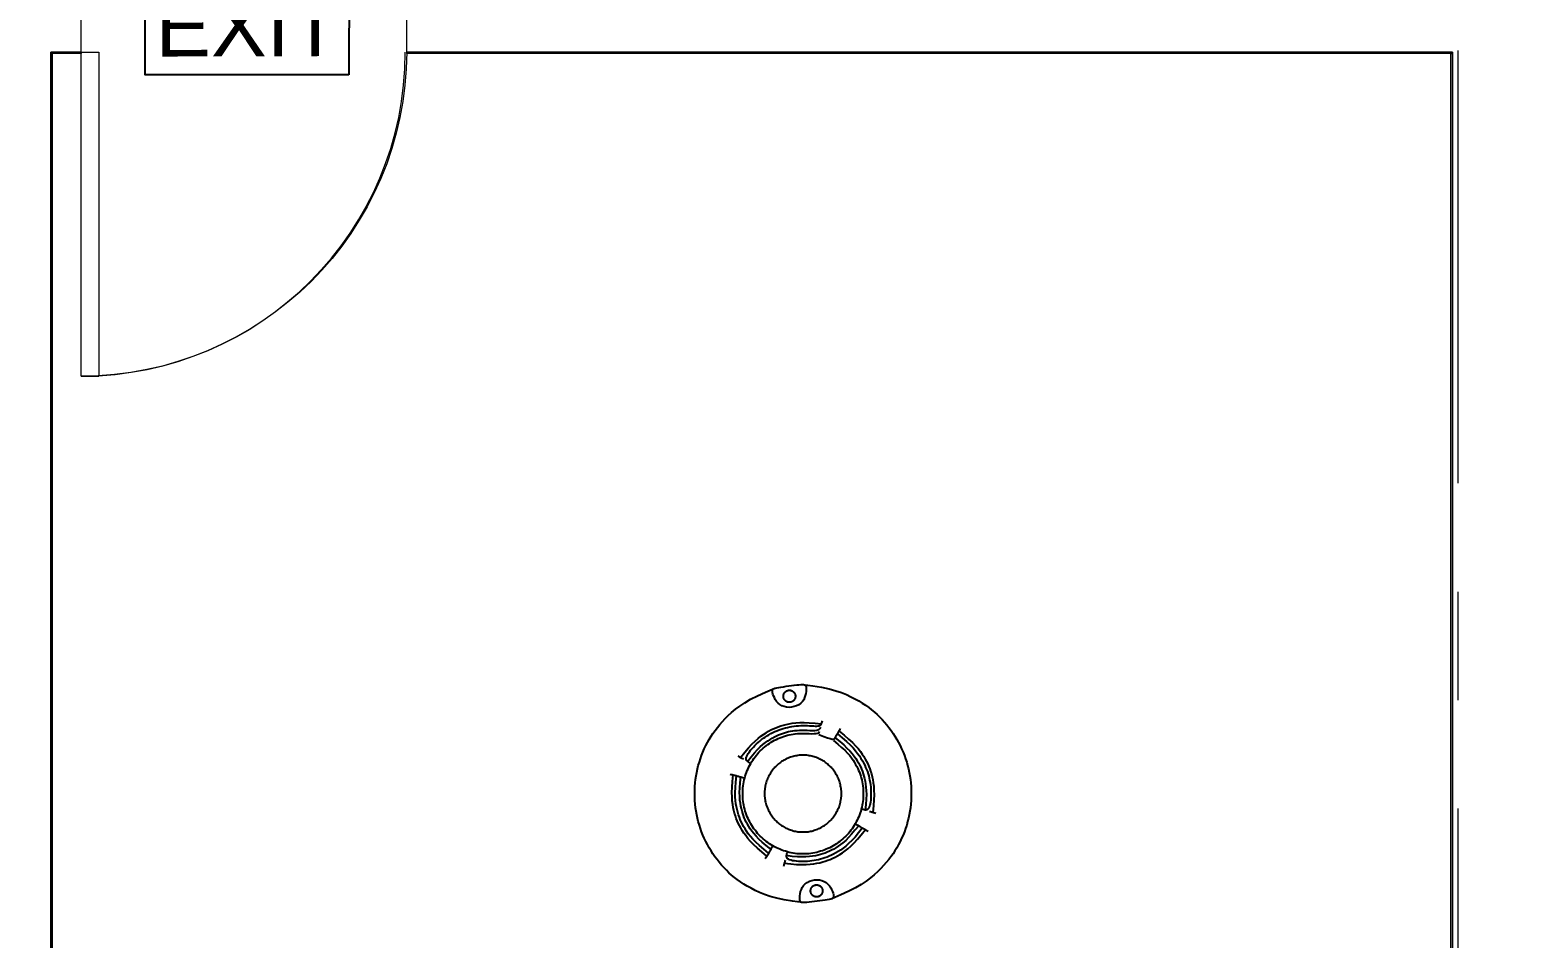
# Model space of a CAD drawing. Header units: inches. Extents: x 0.9 to 36.3, y 0.7 to 23.3.
# Drawn here: x 18.598 to 20.31, y 6.644 to 7.691 of the extents above; entities that cross this region are included whole.
import ezdxf

# ---------------------------------------------------------------- set-up
doc = ezdxf.new("R2010")
doc.units = ezdxf.units.IN
doc.linetypes.add('ACAD_ISO02W100', pattern=[15, 12, -3])
doc.layers.add('Doors', color=7, linetype='Continuous', lineweight=5, true_color=0xf2db9c)
doc.layers.add('PDF_Geometry', color=7, linetype='Continuous', lineweight=9, true_color=0x777777)
doc.layers.add('EXIT', color=10, linetype='Continuous')
doc.layers.add('Smoke Detector', color=40, linetype='Continuous')
doc.styles.get("Standard").update_dxf_attribs({"font": 'arial.ttf'})

msp = doc.modelspace()

# ---------------------------------------------------------------- linework, layer by layer
at = {"layer": 'Doors', "linetype": 'ByBlock'}
for p, q in [((18.6576, 7.6647), (18.6776, 7.6647)), ((18.6576, 7.2914), (18.6576, 7.6647)), ((18.6776, 7.6647), (18.6776, 7.2914)), ((18.6776, 7.2914), (18.6576, 7.2914))]:
    msp.add_line(p, q, dxfattribs=at)
msp.add_arc((18.6576, 7.6647), 0.3733, 270.1108, 0, dxfattribs=at)
at = {"layer": 'EXIT', "linetype": 'ByBlock', "ltscale": 0.001}
msp.add_lwpolyline([(18.9659, 7.6384), (18.7311, 7.6384), (18.7313, 7.747), (18.9661, 7.747)], close=True, dxfattribs=at)
at = {"layer": 'PDF_Geometry', "linetype": 'ByBlock'}
for points in [[(20.3142, 6.0998), (20.0359, 6.0998), (20.0359, 6.1931), (20.2375, 6.1931), (20.2375, 7.6647), (19.0326, 7.6647), (19.0326, 7.7147), (20.2375, 7.7147), (20.2375, 9.223), (18.6226, 9.223), (18.6226, 9.1913), (18.5726, 9.1913), (18.5726, 9.2663), (18.5726, 9.2963), (18.6226, 9.2963), (20.3075, 9.2963), (20.7492, 9.2963), (20.7492, 9.2663), (20.7492, 9.223), (20.5625, 9.223)], [(17.9543, 6.0998), (18.7876, 6.0998), (18.7876, 6.1931), (18.6226, 6.1931), (18.6226, 7.3364), (18.6226, 7.6647), (18.6576, 7.6647), (18.6576, 7.7147), (18.6226, 7.7147), (18.6226, 8.668), (18.6226, 8.8163), (18.5726, 8.8163)], [(18.6226, 7.6647), (18.6226, 7.6647)], [(18.6226, 7.6647), (18.6226, 7.3364), (18.6226, 6.1931), (20.2392, 6.1931)], [(18.6576, 7.6647), (18.6576, 7.6647)], [(18.6576, 7.6647), (18.6776, 7.6647)], [(18.6776, 7.6647), (18.6776, 7.2914)], [(19.0326, 7.6647), (19.0326, 7.6647)], [(20.2375, 7.6647), (19.0326, 7.6647), (20.2375, 7.6647)], [(20.2375, 7.6647), (20.2375, 7.6647)], [(20.2375, 7.6647), (20.2375, 6.1931), (20.2375, 7.6647)], [(20.2442, 7.168), (20.2442, 7.6664)], [(18.6576, 7.2914), (18.6776, 7.2914)], [(20.2442, 6.9181), (20.2442, 7.043)], [(20.2442, 6.2931), (20.2442, 6.7931)]]:
    msp.add_lwpolyline(points, dxfattribs=at)
msp.add_lwpolyline([(19.0326, 7.6647, -0.413474), (18.6576, 7.2914), (18.6576, 7.6647), (18.6226, 7.6647), (18.6576, 7.6647), (18.6576, 7.663), (18.6242, 7.663), (18.6242, 7.3364), (18.6242, 7.6647), (18.6242, 7.3364), (18.6242, 6.1931)], format="xyb", dxfattribs=at)
for points in [[(18.6576, 7.6647), (18.6242, 7.6647)], [(18.6242, 6.1947), (20.2358, 6.1947), (20.2358, 7.663), (20.2375, 7.663), (20.2375, 7.6647), (20.2375, 6.1931), (18.6242, 6.1931), (18.6242, 7.3364)], [(20.2375, 7.6647), (20.2375, 7.663), (20.2358, 7.663), (19.0326, 7.663), (19.0326, 7.6647)]]:
    msp.add_lwpolyline(points, close=True, dxfattribs=at)
at = {"layer": 'Smoke Detector', "linetype": 'ByBlock'}
for points in [[(19.4866, 6.9145), (19.4844, 6.9128), (19.4818, 6.9115), (19.479, 6.9106), (19.4761, 6.91), (19.4731, 6.9098), (19.4702, 6.91), (19.4674, 6.9106), (19.4648, 6.9116), (19.4625, 6.913), (19.4605, 6.9147), (19.4588, 6.9167), (19.4573, 6.9189), (19.4562, 6.921), (19.4553, 6.9231), (19.4546, 6.9251), (19.4542, 6.9269), (19.454, 6.9283), (19.4541, 6.9294), (19.4544, 6.9303), (19.455, 6.931), (19.456, 6.9316), (19.4573, 6.932), (19.4591, 6.9324), (19.4612, 6.9328), (19.4637, 6.9332), (19.4666, 6.9336), (19.4697, 6.9341), (19.4729, 6.9345), (19.4761, 6.9349), (19.4792, 6.9353), (19.4821, 6.9356), (19.4846, 6.9359), (19.4868, 6.9361), (19.4885, 6.9361), (19.4899, 6.936), (19.491, 6.9358), (19.4918, 6.9352), (19.4924, 6.9345), (19.4927, 6.9334), (19.4929, 6.932), (19.493, 6.9302), (19.4928, 6.9281), (19.4925, 6.9258), (19.4919, 6.9234), (19.4911, 6.921), (19.49, 6.9186), (19.4885, 6.9164)], [(19.477, 6.9285), (19.4772, 6.9284), (19.4774, 6.9283), (19.4776, 6.9282), (19.4777, 6.928), (19.4779, 6.9279), (19.4781, 6.9278), (19.4783, 6.9276), (19.4784, 6.9274), (19.4786, 6.9273), (19.4787, 6.9271), (19.4789, 6.9269), (19.479, 6.9268), (19.4792, 6.9266), (19.4793, 6.9264), (19.4794, 6.9262), (19.4795, 6.926), (19.4796, 6.9258), (19.4797, 6.9256), (19.4798, 6.9254), (19.4799, 6.9252), (19.48, 6.925), (19.4801, 6.9248), (19.4801, 6.9246), (19.4802, 6.9243), (19.4803, 6.9241), (19.4803, 6.9239), (19.4804, 6.9237), (19.4804, 6.9235), (19.4804, 6.9232), (19.4804, 6.923), (19.4804, 6.9228), (19.4804, 6.9225), (19.4804, 6.9223), (19.4804, 6.9221), (19.4804, 6.9219), (19.4804, 6.9216), (19.4804, 6.9214), (19.4803, 6.9212), (19.4803, 6.921), (19.4802, 6.9208), (19.4801, 6.9205), (19.4801, 6.9203), (19.48, 6.9201), (19.4799, 6.9199), (19.4798, 6.9197), (19.4797, 6.9195), (19.4796, 6.9193), (19.4795, 6.9191), (19.4794, 6.9189), (19.4793, 6.9187), (19.4792, 6.9185), (19.479, 6.9183), (19.4789, 6.9182), (19.4787, 6.918), (19.4786, 6.9178), (19.4784, 6.9177), (19.4783, 6.9175), (19.4781, 6.9173), (19.4779, 6.9172), (19.4777, 6.9171), (19.4776, 6.9169), (19.4774, 6.9168), (19.4772, 6.9167), (19.477, 6.9166), (19.4768, 6.9164), (19.4766, 6.9163), (19.4764, 6.9162), (19.4762, 6.9162), (19.476, 6.9161), (19.4758, 6.916), (19.4755, 6.9159), (19.4753, 6.9159), (19.4751, 6.9158), (19.4749, 6.9158), (19.4747, 6.9157), (19.4744, 6.9157), (19.4742, 6.9157), (19.474, 6.9156), (19.4738, 6.9156), (19.4735, 6.9156), (19.4733, 6.9156), (19.4731, 6.9156), (19.4728, 6.9157), (19.4726, 6.9157), (19.4724, 6.9157), (19.4722, 6.9158), (19.472, 6.9158), (19.4717, 6.9159), (19.4715, 6.9159), (19.4713, 6.916), (19.4711, 6.9161), (19.4709, 6.9162), (19.4707, 6.9162), (19.4705, 6.9163), (19.4703, 6.9164), (19.4701, 6.9166), (19.4699, 6.9167), (19.4697, 6.9168), (19.4695, 6.9169), (19.4693, 6.9171), (19.4691, 6.9172), (19.469, 6.9173), (19.4688, 6.9175), (19.4686, 6.9177), (19.4685, 6.9178), (19.4683, 6.918), (19.4682, 6.9182), (19.468, 6.9183), (19.4679, 6.9185), (19.4678, 6.9187), (19.4677, 6.9189), (19.4675, 6.9191), (19.4674, 6.9193), (19.4673, 6.9195), (19.4672, 6.9197), (19.4671, 6.9199), (19.4671, 6.9201), (19.467, 6.9203), (19.4669, 6.9205), (19.4668, 6.9208), (19.4668, 6.921), (19.4667, 6.9212), (19.4667, 6.9214), (19.4667, 6.9216), (19.4666, 6.9219), (19.4666, 6.9221), (19.4666, 6.9223), (19.4666, 6.9225), (19.4666, 6.9228), (19.4666, 6.923), (19.4666, 6.9232), (19.4667, 6.9235), (19.4667, 6.9237), (19.4667, 6.9239), (19.4668, 6.9241), (19.4668, 6.9243), (19.4669, 6.9246), (19.467, 6.9248), (19.4671, 6.925), (19.4671, 6.9252), (19.4672, 6.9254), (19.4673, 6.9256), (19.4674, 6.9258), (19.4675, 6.926), (19.4677, 6.9262), (19.4678, 6.9264), (19.4679, 6.9266), (19.468, 6.9268), (19.4682, 6.9269), (19.4683, 6.9271), (19.4685, 6.9273), (19.4686, 6.9274), (19.4688, 6.9276), (19.469, 6.9278), (19.4691, 6.9279), (19.4693, 6.928), (19.4695, 6.9282), (19.4697, 6.9283), (19.4699, 6.9284), (19.4701, 6.9285), (19.4703, 6.9287), (19.4705, 6.9288), (19.4707, 6.9289), (19.4709, 6.9289), (19.4711, 6.929), (19.4713, 6.9291), (19.4715, 6.9292), (19.4717, 6.9292), (19.472, 6.9293), (19.4722, 6.9293), (19.4724, 6.9294), (19.4726, 6.9294), (19.4728, 6.9294), (19.4731, 6.9295), (19.4733, 6.9295), (19.4735, 6.9295), (19.4738, 6.9295), (19.474, 6.9295), (19.4742, 6.9294), (19.4744, 6.9294), (19.4747, 6.9294), (19.4749, 6.9293), (19.4751, 6.9293), (19.4753, 6.9292), (19.4755, 6.9292), (19.4758, 6.9291), (19.476, 6.929), (19.4762, 6.9289), (19.4764, 6.9289), (19.4766, 6.9288), (19.4768, 6.9287)], [(19.4464, 6.8219), (19.4461, 6.8205), (19.4458, 6.8191), (19.4455, 6.8177), (19.4453, 6.8162), (19.4451, 6.8148), (19.445, 6.8133), (19.4449, 6.8119), (19.4449, 6.8104), (19.4449, 6.809), (19.445, 6.8076), (19.4451, 6.8061), (19.4453, 6.8047), (19.4455, 6.8032), (19.4458, 6.8018), (19.4461, 6.8004), (19.4464, 6.799), (19.4468, 6.7976), (19.4473, 6.7962), (19.4478, 6.7949), (19.4483, 6.7935), (19.4489, 6.7922), (19.4495, 6.7909), (19.4502, 6.7896), (19.4509, 6.7883), (19.4516, 6.7871), (19.4524, 6.7858), (19.4532, 6.7847), (19.4541, 6.7835), (19.455, 6.7824), (19.4559, 6.7813), (19.4569, 6.7802), (19.4579, 6.7791), (19.4589, 6.7781), (19.46, 6.7772), (19.4611, 6.7762), (19.4622, 6.7753), (19.4634, 6.7745), (19.4646, 6.7736), (19.4658, 6.7728), (19.4671, 6.7721), (19.4683, 6.7714), (19.4696, 6.7707), (19.4709, 6.7701), (19.4723, 6.7695), (19.4736, 6.769), (19.475, 6.7685), (19.4764, 6.7681), (19.4777, 6.7677), (19.4792, 6.7673), (19.4806, 6.767), (19.482, 6.7668), (19.4834, 6.7665), (19.4849, 6.7664), (19.4863, 6.7663), (19.4878, 6.7662), (19.4892, 6.7662), (19.4907, 6.7662), (19.4921, 6.7663), (19.4935, 6.7664), (19.495, 6.7665), (19.4964, 6.7668), (19.4978, 6.767), (19.4993, 6.7673), (19.5007, 6.7677), (19.5021, 6.7681), (19.5034, 6.7685), (19.5048, 6.769), (19.5062, 6.7695), (19.5075, 6.7701), (19.5088, 6.7707), (19.5101, 6.7714), (19.5113, 6.7721), (19.5126, 6.7728), (19.5138, 6.7736), (19.515, 6.7745), (19.5162, 6.7753), (19.5173, 6.7762), (19.5184, 6.7772), (19.5195, 6.7781), (19.5205, 6.7791), (19.5215, 6.7802), (19.5225, 6.7813), (19.5234, 6.7824), (19.5243, 6.7835), (19.5252, 6.7847), (19.526, 6.7858), (19.5268, 6.7871), (19.5276, 6.7883), (19.5283, 6.7896), (19.5289, 6.7909), (19.5295, 6.7922), (19.5301, 6.7935), (19.5307, 6.7949), (19.5311, 6.7962), (19.5316, 6.7976), (19.532, 6.799), (19.5323, 6.8004), (19.5326, 6.8018), (19.5329, 6.8032), (19.5331, 6.8047), (19.5333, 6.8061), (19.5334, 6.8076), (19.5335, 6.809), (19.5335, 6.8104), (19.5335, 6.8119), (19.5334, 6.8133), (19.5333, 6.8148), (19.5331, 6.8162), (19.5329, 6.8177), (19.5326, 6.8191), (19.5323, 6.8205), (19.532, 6.8219), (19.5316, 6.8233), (19.5311, 6.8247), (19.5307, 6.826), (19.5301, 6.8274), (19.5295, 6.8287), (19.5289, 6.83), (19.5283, 6.8313), (19.5276, 6.8326), (19.5268, 6.8338), (19.526, 6.8351), (19.5252, 6.8362), (19.5243, 6.8374), (19.5234, 6.8385), (19.5225, 6.8396), (19.5215, 6.8407), (19.5205, 6.8418), (19.5195, 6.8428), (19.5184, 6.8437), (19.5173, 6.8447), (19.5162, 6.8456), (19.515, 6.8464), (19.5138, 6.8473), (19.5126, 6.8481), (19.5113, 6.8488), (19.5101, 6.8495), (19.5088, 6.8502), (19.5075, 6.8508), (19.5062, 6.8514), (19.5048, 6.8519), (19.5034, 6.8524), (19.5021, 6.8528), (19.5007, 6.8532), (19.4993, 6.8536), (19.4978, 6.8539), (19.4964, 6.8541), (19.495, 6.8544), (19.4935, 6.8545), (19.4921, 6.8546), (19.4907, 6.8547), (19.4892, 6.8547), (19.4878, 6.8547), (19.4863, 6.8546), (19.4849, 6.8545), (19.4834, 6.8544), (19.482, 6.8541), (19.4806, 6.8539), (19.4792, 6.8536), (19.4777, 6.8532), (19.4764, 6.8528), (19.475, 6.8524), (19.4736, 6.8519), (19.4723, 6.8514), (19.4709, 6.8508), (19.4696, 6.8502), (19.4683, 6.8495), (19.4671, 6.8488), (19.4658, 6.8481), (19.4646, 6.8473), (19.4634, 6.8464), (19.4622, 6.8456), (19.4611, 6.8447), (19.46, 6.8437), (19.4589, 6.8428), (19.4579, 6.8418), (19.4569, 6.8407), (19.4559, 6.8396), (19.455, 6.8385), (19.4541, 6.8374), (19.4532, 6.8362), (19.4524, 6.8351), (19.4516, 6.8338), (19.4509, 6.8326), (19.4502, 6.8313), (19.4495, 6.83), (19.4489, 6.8287), (19.4483, 6.8274), (19.4478, 6.826), (19.4473, 6.8247), (19.4468, 6.8233)], [(19.4918, 6.7064), (19.494, 6.7081), (19.4966, 6.7094), (19.4994, 6.7103), (19.5023, 6.7109), (19.5053, 6.7111), (19.5082, 6.7109), (19.511, 6.7103), (19.5136, 6.7093), (19.5159, 6.7079), (19.5179, 6.7062), (19.5196, 6.7042), (19.5211, 6.702), (19.5222, 6.6999), (19.5231, 6.6978), (19.5238, 6.6958), (19.5242, 6.694), (19.5244, 6.6926), (19.5244, 6.6915), (19.524, 6.6906), (19.5234, 6.6899), (19.5224, 6.6893), (19.5211, 6.6889), (19.5194, 6.6885), (19.5172, 6.6881), (19.5147, 6.6877), (19.5118, 6.6873), (19.5087, 6.6868), (19.5055, 6.6864), (19.5023, 6.686), (19.4992, 6.6856), (19.4964, 6.6853), (19.4938, 6.685), (19.4917, 6.6848), (19.4899, 6.6848), (19.4885, 6.6849), (19.4874, 6.6851), (19.4866, 6.6857), (19.486, 6.6864), (19.4857, 6.6875), (19.4855, 6.6889), (19.4855, 6.6907), (19.4856, 6.6928), (19.4859, 6.6951), (19.4865, 6.6975), (19.4873, 6.6999), (19.4884, 6.7023), (19.4899, 6.7045)], [(19.5116, 6.6966), (19.5115, 6.6963), (19.5114, 6.6961), (19.5114, 6.6959), (19.5113, 6.6957), (19.5112, 6.6955), (19.5111, 6.6953), (19.511, 6.6951), (19.5109, 6.6949), (19.5108, 6.6947), (19.5106, 6.6945), (19.5105, 6.6943), (19.5104, 6.6941), (19.5102, 6.694), (19.5101, 6.6938), (19.5099, 6.6936), (19.5098, 6.6935), (19.5096, 6.6933), (19.5094, 6.6931), (19.5093, 6.693), (19.5091, 6.6929), (19.5089, 6.6927), (19.5087, 6.6926), (19.5085, 6.6925), (19.5083, 6.6924), (19.5081, 6.6922), (19.5079, 6.6921), (19.5077, 6.692), (19.5075, 6.692), (19.5073, 6.6919), (19.5071, 6.6918), (19.5069, 6.6917), (19.5067, 6.6917), (19.5065, 6.6916), (19.5062, 6.6916), (19.506, 6.6915), (19.5058, 6.6915), (19.5056, 6.6915), (19.5053, 6.6914), (19.5051, 6.6914), (19.5049, 6.6914), (19.5047, 6.6914), (19.5044, 6.6914), (19.5042, 6.6915), (19.504, 6.6915), (19.5038, 6.6915), (19.5035, 6.6916), (19.5033, 6.6916), (19.5031, 6.6917), (19.5029, 6.6917), (19.5027, 6.6918), (19.5024, 6.6919), (19.5022, 6.692), (19.502, 6.692), (19.5018, 6.6921), (19.5016, 6.6922), (19.5014, 6.6924), (19.5012, 6.6925), (19.501, 6.6926), (19.5009, 6.6927), (19.5007, 6.6929), (19.5005, 6.693), (19.5003, 6.6931), (19.5002, 6.6933), (19.5, 6.6935), (19.4998, 6.6936), (19.4997, 6.6938), (19.4995, 6.694), (19.4994, 6.6941), (19.4993, 6.6943), (19.4991, 6.6945), (19.499, 6.6947), (19.4989, 6.6949), (19.4988, 6.6951), (19.4987, 6.6953), (19.4986, 6.6955), (19.4985, 6.6957), (19.4984, 6.6959), (19.4983, 6.6961), (19.4983, 6.6963), (19.4982, 6.6966), (19.4981, 6.6968), (19.4981, 6.697), (19.4981, 6.6972), (19.498, 6.6974), (19.498, 6.6977), (19.498, 6.6979), (19.498, 6.6981), (19.498, 6.6983), (19.498, 6.6986), (19.498, 6.6988), (19.498, 6.699), (19.498, 6.6993), (19.4981, 6.6995), (19.4981, 6.6997), (19.4981, 6.6999), (19.4982, 6.7001), (19.4983, 6.7004), (19.4983, 6.7006), (19.4984, 6.7008), (19.4985, 6.701), (19.4986, 6.7012), (19.4987, 6.7014), (19.4988, 6.7016), (19.4989, 6.7018), (19.499, 6.702), (19.4991, 6.7022), (19.4993, 6.7024), (19.4994, 6.7026), (19.4995, 6.7027), (19.4997, 6.7029), (19.4998, 6.7031), (19.5, 6.7032), (19.5002, 6.7034), (19.5003, 6.7036), (19.5005, 6.7037), (19.5007, 6.7038), (19.5009, 6.704), (19.501, 6.7041), (19.5012, 6.7042), (19.5014, 6.7043), (19.5016, 6.7045), (19.5018, 6.7046), (19.502, 6.7047), (19.5022, 6.7047), (19.5024, 6.7048), (19.5027, 6.7049), (19.5029, 6.705), (19.5031, 6.705), (19.5033, 6.7051), (19.5035, 6.7051), (19.5038, 6.7052), (19.504, 6.7052), (19.5042, 6.7052), (19.5044, 6.7053), (19.5047, 6.7053), (19.5049, 6.7053), (19.5051, 6.7053), (19.5053, 6.7053), (19.5056, 6.7052), (19.5058, 6.7052), (19.506, 6.7052), (19.5062, 6.7051), (19.5065, 6.7051), (19.5067, 6.705), (19.5069, 6.705), (19.5071, 6.7049), (19.5073, 6.7048), (19.5075, 6.7047), (19.5077, 6.7047), (19.5079, 6.7046), (19.5081, 6.7045), (19.5083, 6.7043), (19.5085, 6.7042), (19.5087, 6.7041), (19.5089, 6.704), (19.5091, 6.7038), (19.5093, 6.7037), (19.5094, 6.7036), (19.5096, 6.7034), (19.5098, 6.7032), (19.5099, 6.7031), (19.5101, 6.7029), (19.5102, 6.7027), (19.5104, 6.7026), (19.5105, 6.7024), (19.5106, 6.7022), (19.5108, 6.702), (19.5109, 6.7018), (19.511, 6.7016), (19.5111, 6.7014), (19.5112, 6.7012), (19.5113, 6.701), (19.5114, 6.7008), (19.5114, 6.7006), (19.5115, 6.7004), (19.5116, 6.7001), (19.5116, 6.6999), (19.5117, 6.6997), (19.5117, 6.6995), (19.5117, 6.6993), (19.5118, 6.699), (19.5118, 6.6988), (19.5118, 6.6986), (19.5118, 6.6983), (19.5118, 6.6981), (19.5118, 6.6979), (19.5118, 6.6977), (19.5117, 6.6974), (19.5117, 6.6972), (19.5117, 6.697), (19.5116, 6.6968)]]:
    msp.add_lwpolyline(points, close=True, dxfattribs=at)
for points in [[(19.4892, 6.9361), (19.5007, 6.9346), (19.5107, 6.9329), (19.5194, 6.931), (19.5269, 6.9289), (19.5335, 6.9267), (19.5393, 6.9244), (19.5444, 6.922), (19.5491, 6.9196), (19.5534, 6.9172), (19.5575, 6.9147), (19.5613, 6.9122), (19.5649, 6.9096), (19.5683, 6.907), (19.5715, 6.9043), (19.5745, 6.9016), (19.5775, 6.8987), (19.5803, 6.8958), (19.5831, 6.8928), (19.5857, 6.8896), (19.5882, 6.8864), (19.5907, 6.8832), (19.593, 6.8798), (19.5952, 6.8764), (19.5973, 6.8729), (19.5993, 6.8693), (19.6012, 6.8657), (19.6029, 6.862), (19.6045, 6.8582), (19.606, 6.8544), (19.6074, 6.8506), (19.6087, 6.8467), (19.6098, 6.8428), (19.6108, 6.8388), (19.6116, 6.8348), (19.6124, 6.8308), (19.613, 6.8267), (19.6134, 6.8227), (19.6138, 6.8186), (19.614, 6.8145), (19.614, 6.8104), (19.614, 6.8064), (19.6138, 6.8023), (19.6134, 6.7982), (19.613, 6.7942), (19.6124, 6.7901), (19.6116, 6.7861), (19.6108, 6.7821), (19.6098, 6.7781), (19.6087, 6.7742), (19.6074, 6.7703), (19.606, 6.7665), (19.6045, 6.7627), (19.6029, 6.7589), (19.6012, 6.7552), (19.5993, 6.7516), (19.5973, 6.748), (19.5952, 6.7445), (19.593, 6.7411), (19.5906, 6.7377), (19.588, 6.7343), (19.5852, 6.7309), (19.5821, 6.7274), (19.5789, 6.724), (19.5753, 6.7205), (19.5714, 6.717), (19.5671, 6.7133), (19.5621, 6.7096), (19.5564, 6.7058), (19.5497, 6.7019), (19.5419, 6.6979), (19.5329, 6.6937), (19.5224, 6.6893)], [(19.4885, 6.6849), (19.4773, 6.6863), (19.4674, 6.688), (19.4589, 6.6899), (19.4514, 6.692), (19.4449, 6.6942), (19.4391, 6.6965), (19.434, 6.6989), (19.4293, 6.7013), (19.425, 6.7037), (19.4209, 6.7062), (19.4171, 6.7087), (19.4135, 6.7113), (19.4102, 6.7139), (19.4069, 6.7166), (19.4039, 6.7193), (19.4009, 6.7222), (19.3981, 6.7251), (19.3954, 6.7281), (19.3927, 6.7313), (19.3902, 6.7345), (19.3877, 6.7377), (19.3854, 6.7411), (19.3832, 6.7445), (19.3811, 6.748), (19.3791, 6.7516), (19.3773, 6.7552), (19.3755, 6.7589), (19.3739, 6.7627), (19.3724, 6.7665), (19.371, 6.7703), (19.3698, 6.7742), (19.3686, 6.7781), (19.3676, 6.7821), (19.3668, 6.7861), (19.3661, 6.7901), (19.3655, 6.7942), (19.365, 6.7982), (19.3647, 6.8023), (19.3645, 6.8064), (19.3644, 6.8104), (19.3645, 6.8145), (19.3647, 6.8186), (19.365, 6.8227), (19.3655, 6.8267), (19.3661, 6.8308), (19.3668, 6.8348), (19.3676, 6.8388), (19.3686, 6.8428), (19.3698, 6.8467), (19.371, 6.8506), (19.3724, 6.8544), (19.3739, 6.8582), (19.3755, 6.862), (19.3773, 6.8657), (19.3791, 6.8693), (19.3811, 6.8729), (19.3832, 6.8764), (19.3855, 6.8798), (19.3879, 6.8832), (19.3905, 6.8866), (19.3933, 6.89), (19.3963, 6.8935), (19.3996, 6.8969), (19.4031, 6.9004), (19.407, 6.9039), (19.4114, 6.9076), (19.4163, 6.9113), (19.4221, 6.9151), (19.4289, 6.9191), (19.4368, 6.9231), (19.446, 6.9274), (19.4567, 6.9318)], [(19.4172, 6.852), (19.422, 6.858), (19.4263, 6.8631), (19.4303, 6.8674), (19.434, 6.871), (19.4375, 6.874), (19.4407, 6.8765), (19.4438, 6.8786), (19.4467, 6.8805), (19.4495, 6.8822), (19.4523, 6.8837), (19.455, 6.885), (19.4578, 6.8863), (19.4606, 6.8873), (19.4635, 6.8883), (19.4666, 6.8892), (19.4697, 6.8901), (19.4731, 6.8908), (19.4768, 6.8914), (19.4809, 6.8919), (19.4854, 6.8922), (19.4906, 6.8923), (19.4965, 6.8921), (19.5031, 6.8916), (19.5107, 6.8907)], [(19.5244, 6.8714), (19.5294, 6.8673), (19.5337, 6.8637), (19.5374, 6.8603), (19.5404, 6.8571), (19.543, 6.8542), (19.5451, 6.8515), (19.5469, 6.8489), (19.5485, 6.8464), (19.5499, 6.844), (19.5512, 6.8417), (19.5523, 6.8394), (19.5533, 6.8372), (19.5542, 6.835), (19.555, 6.8328), (19.5557, 6.8306), (19.5564, 6.8284), (19.5569, 6.8262), (19.5574, 6.824), (19.5578, 6.8218), (19.5581, 6.8195), (19.5584, 6.8173), (19.5586, 6.815), (19.5587, 6.8127), (19.5587, 6.8104), (19.5587, 6.8082), (19.5586, 6.8059), (19.5584, 6.8036), (19.5581, 6.8014), (19.5578, 6.7991), (19.5574, 6.7969), (19.5569, 6.7947), (19.5564, 6.7925), (19.5558, 6.7903), (19.5551, 6.7881), (19.5543, 6.786), (19.5535, 6.7838), (19.5525, 6.7818), (19.5516, 6.7797), (19.5505, 6.7777), (19.5494, 6.7757), (19.5483, 6.7737), (19.547, 6.7718), (19.5457, 6.7699), (19.5444, 6.7681), (19.543, 6.7663), (19.5415, 6.7646), (19.54, 6.7629), (19.5384, 6.7613), (19.5367, 6.7597), (19.5351, 6.7582), (19.5333, 6.7567), (19.5315, 6.7553), (19.5297, 6.7539), (19.5278, 6.7526), (19.5259, 6.7514), (19.524, 6.7502), (19.522, 6.7491), (19.52, 6.7481), (19.5179, 6.7471), (19.5158, 6.7462), (19.5137, 6.7454), (19.5116, 6.7446), (19.5094, 6.7439), (19.5072, 6.7433), (19.505, 6.7427), (19.5028, 6.7422), (19.5005, 6.7418), (19.4983, 6.7415), (19.496, 6.7412), (19.4938, 6.7411), (19.4915, 6.7409), (19.4892, 6.7409), (19.4869, 6.7409), (19.4847, 6.7411), (19.4824, 6.7412), (19.4801, 6.7415), (19.4779, 6.7418), (19.4756, 6.7422), (19.4734, 6.7427), (19.4712, 6.7433), (19.469, 6.7439), (19.4669, 6.7446), (19.4647, 6.7454), (19.4626, 6.7462), (19.4605, 6.7471), (19.4585, 6.7481), (19.4564, 6.7491), (19.4544, 6.7502), (19.4525, 6.7514), (19.4506, 6.7526), (19.4487, 6.7539), (19.4469, 6.7553), (19.4451, 6.7567), (19.4434, 6.7582), (19.4417, 6.7597), (19.44, 6.7613), (19.4385, 6.7629), (19.4369, 6.7646), (19.4355, 6.7663), (19.434, 6.7681), (19.4327, 6.7699), (19.4314, 6.7718), (19.4302, 6.7737), (19.429, 6.7757), (19.4279, 6.7777), (19.4268, 6.7797), (19.4259, 6.7818), (19.425, 6.7838), (19.4241, 6.786), (19.4234, 6.7881), (19.4227, 6.7903), (19.422, 6.7925), (19.4215, 6.7947), (19.421, 6.7969), (19.4206, 6.7991), (19.4203, 6.8014), (19.42, 6.8036), (19.4198, 6.8059), (19.4197, 6.8082), (19.4197, 6.8104), (19.4197, 6.8127), (19.4198, 6.815), (19.42, 6.8173), (19.4203, 6.8195), (19.4206, 6.8218), (19.421, 6.824), (19.4215, 6.8262), (19.422, 6.8284), (19.4227, 6.8306), (19.4234, 6.8328), (19.4241, 6.8349), (19.425, 6.8371), (19.4259, 6.8391), (19.4268, 6.8412), (19.4279, 6.8432), (19.429, 6.8452), (19.4302, 6.8472), (19.4314, 6.8491), (19.4327, 6.851), (19.434, 6.8528), (19.4355, 6.8546), (19.4369, 6.8563), (19.4385, 6.858), (19.44, 6.8596), (19.4417, 6.8612), (19.4434, 6.8627), (19.4451, 6.8642), (19.4469, 6.8656), (19.4487, 6.867), (19.4506, 6.8683), (19.4525, 6.8695), (19.4544, 6.8707), (19.4564, 6.8718), (19.4585, 6.8728), (19.4605, 6.8738), (19.4626, 6.8747), (19.4647, 6.8755), (19.4669, 6.8763), (19.469, 6.877), (19.4712, 6.8776), (19.4734, 6.8782), (19.4757, 6.8786), (19.478, 6.879), (19.4803, 6.8794), (19.4828, 6.8796), (19.4853, 6.8798), (19.4879, 6.8798), (19.4907, 6.8798), (19.4936, 6.8797), (19.4965, 6.8795), (19.4994, 6.8794), (19.502, 6.8795), (19.5044, 6.8797), (19.5063, 6.8801), (19.5077, 6.8809), (19.5084, 6.882)], [(19.4283, 6.8456), (19.4271, 6.8463), (19.4261, 6.847), (19.4252, 6.8476), (19.4245, 6.8483), (19.4239, 6.8491), (19.4236, 6.85), (19.4236, 6.851), (19.4238, 6.8522), (19.4243, 6.8535), (19.4251, 6.855), (19.4261, 6.8567), (19.4274, 6.8585), (19.4288, 6.8603), (19.4303, 6.8621), (19.432, 6.864), (19.4338, 6.8658), (19.4357, 6.8676), (19.4376, 6.8693), (19.4395, 6.871), (19.4415, 6.8726), (19.4436, 6.8741), (19.4457, 6.8756), (19.4478, 6.877), (19.45, 6.8783), (19.4523, 6.8795), (19.4546, 6.8807), (19.4569, 6.8818), (19.4592, 6.8828), (19.4616, 6.8838), (19.464, 6.8846), (19.4665, 6.8854), (19.4689, 6.8861), (19.4714, 6.8867), (19.4739, 6.8873), (19.4764, 6.8877), (19.479, 6.8881), (19.4815, 6.8884), (19.4841, 6.8886), (19.4866, 6.8887), (19.4892, 6.8888), (19.4918, 6.8887), (19.4943, 6.8887), (19.4967, 6.8885), (19.4991, 6.8884), (19.5013, 6.8883), (19.5033, 6.8882), (19.505, 6.8882), (19.5065, 6.8884), (19.5078, 6.8886), (19.5088, 6.889), (19.5095, 6.8895), (19.5101, 6.8902), (19.5106, 6.891), (19.511, 6.8919), (19.5113, 6.893), (19.5117, 6.8943)], [(19.4251, 6.8475), (19.4293, 6.8528), (19.4332, 6.8573), (19.4367, 6.8612), (19.44, 6.8644), (19.4431, 6.8671), (19.446, 6.8693), (19.4487, 6.8712), (19.4513, 6.8729), (19.4538, 6.8744), (19.4563, 6.8757), (19.4587, 6.8769), (19.461, 6.878), (19.4633, 6.8789), (19.4656, 6.8798), (19.4679, 6.8805), (19.4703, 6.8812), (19.4726, 6.8818), (19.4749, 6.8823), (19.4774, 6.8827), (19.4798, 6.883), (19.4824, 6.8833), (19.4851, 6.8834), (19.4879, 6.8835), (19.4908, 6.8835), (19.4939, 6.8834), (19.4969, 6.8832), (19.4999, 6.8832), (19.5028, 6.8833), (19.5053, 6.8836), (19.5073, 6.8843), (19.5088, 6.8854), (19.5097, 6.887)], [(19.5074, 6.8784), (19.5131, 6.8761), (19.5174, 6.8746), (19.5206, 6.8737), (19.5228, 6.8732), (19.5243, 6.8732), (19.5253, 6.8735), (19.5258, 6.874), (19.5262, 6.8745), (19.5265, 6.8751), (19.5269, 6.8757), (19.5272, 6.8763), (19.5275, 6.8768), (19.5279, 6.8774), (19.5282, 6.878), (19.5285, 6.8786), (19.5289, 6.8792), (19.5292, 6.8798), (19.5296, 6.8804), (19.53, 6.8811), (19.5304, 6.8818), (19.5309, 6.8826), (19.5314, 6.8835), (19.532, 6.8845), (19.5326, 6.8856)], [(19.5308, 6.8824), (19.5367, 6.8777), (19.5418, 6.8733), (19.5461, 6.8693), (19.5497, 6.8656), (19.5527, 6.8622), (19.5553, 6.8589), (19.5574, 6.8559), (19.5593, 6.853), (19.5609, 6.8501), (19.5624, 6.8474), (19.5638, 6.8446), (19.565, 6.8418), (19.5661, 6.839), (19.5671, 6.8361), (19.568, 6.8331), (19.5688, 6.8299), (19.5696, 6.8265), (19.5702, 6.8229), (19.5707, 6.8188), (19.571, 6.8142), (19.5711, 6.8091), (19.5709, 6.8032), (19.5704, 6.7965), (19.5695, 6.7889)], [(19.5262, 6.8746), (19.5316, 6.8704), (19.5361, 6.8665), (19.5399, 6.8629), (19.5431, 6.8596), (19.5458, 6.8565), (19.5481, 6.8537), (19.55, 6.8509), (19.5516, 6.8483), (19.5531, 6.8458), (19.5545, 6.8434), (19.5557, 6.8409), (19.5568, 6.8384), (19.5577, 6.8359), (19.5586, 6.8333), (19.5594, 6.8306), (19.5602, 6.8278), (19.5608, 6.8248), (19.5614, 6.8215), (19.5618, 6.8179), (19.5621, 6.8138), (19.5622, 6.8092), (19.562, 6.804), (19.5615, 6.798), (19.5608, 6.7913)], [(19.5288, 6.8791), (19.5345, 6.8745), (19.5394, 6.8704), (19.5435, 6.8666), (19.5469, 6.863), (19.5498, 6.8598), (19.5522, 6.8567), (19.5542, 6.8538), (19.556, 6.851), (19.5576, 6.8483), (19.559, 6.8457), (19.5603, 6.8431), (19.5614, 6.8406), (19.5625, 6.8381), (19.5634, 6.8357), (19.5642, 6.8332), (19.5649, 6.8307), (19.5655, 6.8282), (19.566, 6.8257), (19.5665, 6.8232), (19.5669, 6.8207), (19.5672, 6.8181), (19.5674, 6.8156), (19.5675, 6.813), (19.5675, 6.8104), (19.5675, 6.8079), (19.5674, 6.8054), (19.5672, 6.803), (19.5669, 6.8007), (19.5665, 6.7985), (19.5661, 6.7967), (19.5655, 6.795), (19.5649, 6.7937), (19.5643, 6.7927), (19.5635, 6.792), (19.5627, 6.7916), (19.5618, 6.7914), (19.5608, 6.7915), (19.5596, 6.7916), (19.5584, 6.7919), (19.5571, 6.7922)], [(19.414, 6.8539), (19.4151, 6.8532), (19.4159, 6.8528), (19.4166, 6.8524), (19.4173, 6.852), (19.4179, 6.8516), (19.4186, 6.8512), (19.4195, 6.8507), (19.4206, 6.8501)], [(19.4054, 6.8329), (19.4066, 6.8326), (19.4077, 6.8323), (19.4088, 6.832), (19.4097, 6.8318), (19.4106, 6.8315), (19.4114, 6.8313), (19.4122, 6.8311), (19.413, 6.8309), (19.4138, 6.8306), (19.4147, 6.8304), (19.4156, 6.8302), (19.4166, 6.8299), (19.4176, 6.8296), (19.4188, 6.8293), (19.42, 6.829), (19.4213, 6.8287)], [(19.4477, 6.7385), (19.4417, 6.7432), (19.4366, 6.7476), (19.4323, 6.7516), (19.4287, 6.7553), (19.4257, 6.7587), (19.4232, 6.762), (19.421, 6.765), (19.4191, 6.7679), (19.4175, 6.7708), (19.416, 6.7735), (19.4146, 6.7763), (19.4134, 6.7791), (19.4123, 6.7819), (19.4113, 6.7848), (19.4104, 6.7878), (19.4096, 6.791), (19.4089, 6.7944), (19.4082, 6.798), (19.4077, 6.8021), (19.4074, 6.8067), (19.4073, 6.8118), (19.4075, 6.8177), (19.4081, 6.8244), (19.4089, 6.832)], [(19.4496, 6.7418), (19.4439, 6.7464), (19.439, 6.7505), (19.435, 6.7543), (19.4315, 6.7579), (19.4286, 6.7611), (19.4262, 6.7642), (19.4242, 6.7671), (19.4224, 6.7699), (19.4208, 6.7726), (19.4194, 6.7753), (19.4181, 6.7779), (19.4169, 6.7805), (19.4159, 6.7832), (19.4149, 6.786), (19.4141, 6.7889), (19.4133, 6.7919), (19.4126, 6.7951), (19.412, 6.7986), (19.4115, 6.8025), (19.4112, 6.8068), (19.4112, 6.8118), (19.4114, 6.8174), (19.4118, 6.8237), (19.4127, 6.831)], [(19.4522, 6.7463), (19.4468, 6.7505), (19.4423, 6.7544), (19.4385, 6.758), (19.4353, 6.7613), (19.4326, 6.7644), (19.4303, 6.7672), (19.4284, 6.77), (19.4268, 6.7726), (19.4253, 6.7751), (19.4239, 6.7775), (19.4227, 6.78), (19.4216, 6.7825), (19.4207, 6.785), (19.4198, 6.7876), (19.419, 6.7903), (19.4183, 6.7931), (19.4176, 6.7961), (19.417, 6.7994), (19.4166, 6.803), (19.4163, 6.8071), (19.4162, 6.8117), (19.4164, 6.8169), (19.4169, 6.8229), (19.4177, 6.8296)], [(19.5657, 6.7899), (19.567, 6.7896), (19.568, 6.7893), (19.5688, 6.7891), (19.5695, 6.7889), (19.5702, 6.7888), (19.5709, 6.7885), (19.5719, 6.7883), (19.5731, 6.788)], [(19.4677, 6.7302), (19.4753, 6.7293), (19.4819, 6.7288), (19.4878, 6.7286), (19.493, 6.7287), (19.4976, 6.729), (19.5016, 6.7295), (19.5053, 6.7301), (19.5087, 6.7308), (19.5119, 6.7317), (19.5149, 6.7326), (19.5178, 6.7336), (19.5206, 6.7346), (19.5234, 6.7359), (19.5261, 6.7372), (19.5289, 6.7387), (19.5317, 6.7404), (19.5346, 6.7423), (19.5377, 6.7444), (19.5409, 6.7469), (19.5444, 6.7499), (19.5481, 6.7535), (19.5521, 6.7578), (19.5564, 6.7629), (19.5612, 6.7689)], [(19.5534, 6.7734), (19.5491, 6.7681), (19.5452, 6.7636), (19.5417, 6.7597), (19.5384, 6.7565), (19.5353, 6.7538), (19.5324, 6.7516), (19.5297, 6.7497), (19.5271, 6.748), (19.5246, 6.7465), (19.5221, 6.7452), (19.5197, 6.744), (19.5172, 6.7429), (19.5147, 6.7419), (19.5121, 6.741), (19.5094, 6.7402), (19.5066, 6.7395), (19.5035, 6.7388), (19.5003, 6.7383), (19.4966, 6.7378), (19.4926, 6.7376), (19.488, 6.7375), (19.4827, 6.7377), (19.4768, 6.7381), (19.47, 6.7389)], [(19.5578, 6.7708), (19.5533, 6.7651), (19.5492, 6.7603), (19.5453, 6.7562), (19.5418, 6.7528), (19.5385, 6.7499), (19.5354, 6.7475), (19.5325, 6.7454), (19.5297, 6.7437), (19.5271, 6.7421), (19.5244, 6.7406), (19.5219, 6.7394), (19.5194, 6.7382), (19.5169, 6.7372), (19.5144, 6.7363), (19.5119, 6.7355), (19.5095, 6.7348), (19.507, 6.7342), (19.5045, 6.7336), (19.502, 6.7332), (19.4994, 6.7328), (19.4969, 6.7325), (19.4943, 6.7323), (19.4918, 6.7322), (19.4892, 6.7321), (19.4867, 6.7322), (19.4841, 6.7323), (19.4817, 6.7325), (19.4794, 6.7328), (19.4773, 6.7331), (19.4754, 6.7336), (19.4738, 6.7341), (19.4725, 6.7347), (19.4715, 6.7354), (19.4708, 6.7361), (19.4704, 6.737), (19.4702, 6.7379), (19.4702, 6.7389), (19.4704, 6.74), (19.4707, 6.7412), (19.471, 6.7425)], [(19.5501, 6.7753), (19.5513, 6.7746), (19.5524, 6.774), (19.5534, 6.7734), (19.5543, 6.7729), (19.5552, 6.7724), (19.556, 6.7719), (19.5568, 6.7714), (19.5575, 6.771), (19.5583, 6.7706), (19.559, 6.7702), (19.5597, 6.7697), (19.5605, 6.7693), (19.5613, 6.7688), (19.5622, 6.7683), (19.5633, 6.7677), (19.5644, 6.767)], [(19.454, 6.7495), (19.4534, 6.7484), (19.4527, 6.7473), (19.4522, 6.7463), (19.4516, 6.7453), (19.4511, 6.7445), (19.4506, 6.7436), (19.4502, 6.7429), (19.4498, 6.7421), (19.4493, 6.7414), (19.4489, 6.7407), (19.4485, 6.7399), (19.448, 6.7392), (19.4476, 6.7383), (19.447, 6.7374), (19.4465, 6.7364), (19.4458, 6.7353)], [(19.4687, 6.7339), (19.4684, 6.7327), (19.4681, 6.7317), (19.4679, 6.7309), (19.4677, 6.7302), (19.4675, 6.7295), (19.4673, 6.7287), (19.4671, 6.7278), (19.4667, 6.7266)]]:
    msp.add_lwpolyline(points, dxfattribs=at)

# ---------------------------------------------------------------- texts
at = {"layer": 'EXIT', "linetype": 'ACAD_ISO02W100', "ltscale": 0.01}
msp.add_text('EXIT', height=0.06879, rotation=0.1366, dxfattribs=at).set_placement((18.743, 7.6596))

doc.saveas('drawing.dxf')
